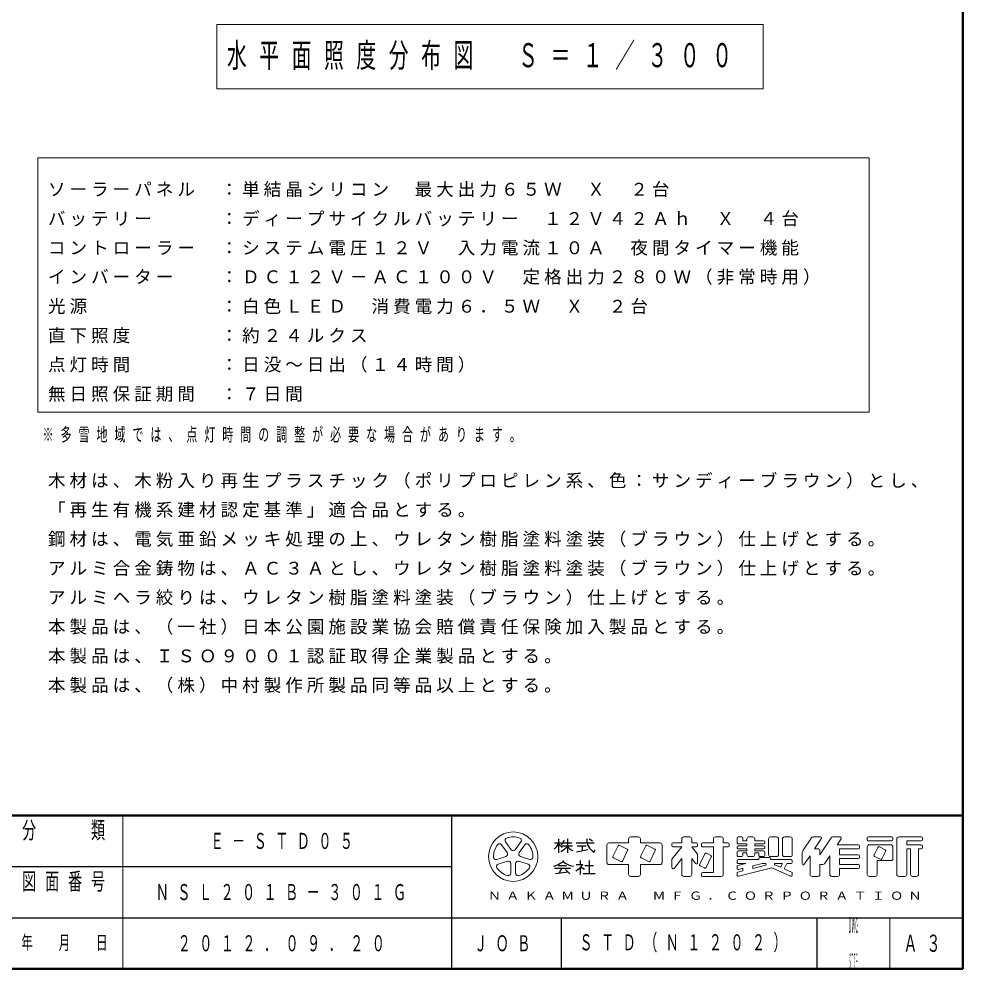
# Model space of a CAD drawing. Units: millimetres on the paper, scale 1:30. Extents: x 1315 to 1680, y -330 to -40.
# Drawn here: x 1550.8 to 1680, y -297.1 to -167 of the extents above; entities that cross this region are included whole.
import ezdxf
from ezdxf.enums import TextEntityAlignment as Align

# ---------------------------------------------------------------- set-up
doc = ezdxf.new("R2010")
doc.units = ezdxf.units.MM
for name, color, linetype, lineweight in [('1_300', 7, 'Continuous', 13), ('CLASS1', 21, 'Continuous', 13), ('NAKAMURA図枠', 7, 'Continuous', 13)]:
    doc.layers.add(name, color=color, linetype=linetype, lineweight=lineweight)
doc.layers.add('図デ_タ99', color=7, linetype='Continuous')
doc.styles.add('ＭＳ ゴシック', font='')
doc.styles.get('ＭＳ ゴシック').set_extended_font_data('MS Gothic')

msp = doc.modelspace()

# ---------------------------------------------------------------- linework, layer by layer
at = {"layer": '1_300'}
for p, q in [((1577.858, -167.787), (1577.858, -176.587)), ((1652.658, -167.787), (1577.858, -167.787)), ((1652.658, -176.587), (1652.658, -167.787)), ((1577.858, -176.587), (1652.658, -176.587))]:
    msp.add_line(p, q, dxfattribs=at)
at = {"layer": 'CLASS1'}
for p, q in [((1553.346, -186.02), (1553.346, -220.82)), ((1667.146, -186.02), (1553.346, -186.02)), ((1667.146, -220.82), (1667.146, -186.02)), ((1553.346, -220.82), (1667.146, -220.82))]:
    msp.add_line(p, q, dxfattribs=at)
at = {"layer": 'NAKAMURA図枠', "lineweight": 50}
for p, q in [((1680, -297), (1680, -40)), ((1315, -276), (1680, -276)), ((1315, -297), (1680, -297))]:
    msp.add_line(p, q, dxfattribs=at)
at = {"layer": 'NAKAMURA図枠'}
for p, q in [((1565, -276), (1565, -297)), ((1617.371, -279.607), (1618.156, -280.687)), ((1618.702, -280.687), (1619.487, -279.607)), ((1634.224, -279.207), (1634.224, -279.747)), ((1634.494, -278.937), (1635.574, -278.937)), ((1635.844, -279.207), (1635.844, -279.747)), ((1641.514, -279.207), (1641.514, -279.747)), ((1641.784, -278.937), (1642.594, -278.937)), ((1642.864, -279.207), (1642.864, -279.747)), ((1645.834, -279.207), (1645.834, -279.747)), ((1646.104, -278.937), (1646.914, -278.937)), ((1647.184, -279.207), (1647.184, -279.747)), ((1649.074, -279.099), (1649.074, -279.72)), ((1649.236, -278.937), (1649.722, -278.937)), ((1649.884, -279.099), (1649.884, -279.477)), ((1649.884, -279.477), (1650.424, -279.477)), ((1650.424, -279.207), (1650.424, -279.477)), ((1651.234, -278.937), (1650.694, -278.937)), ((1651.504, -279.207), (1651.504, -279.477)), ((1651.504, -279.477), (1652.692, -279.477)), ((1652.854, -279.639), (1652.854, -279.72)), ((1653.394, -279.207), (1653.394, -281.367)), ((1653.664, -278.937), (1654.474, -278.937)), ((1654.744, -279.207), (1654.744, -281.367)), ((1655.284, -279.207), (1655.284, -281.367)), ((1655.554, -278.937), (1656.364, -278.937)), ((1656.634, -279.207), (1656.634, -281.367)), ((1658.12, -280.758), (1659.254, -279.057)), ((1659.479, -278.937), (1660.471, -278.937)), ((1659.694, -280.557), (1660.606, -279.189)), ((1660.414, -281.367), (1661.954, -279.057)), ((1662.179, -278.937), (1663.171, -278.937)), ((1662.754, -280.017), (1663.306, -279.189)), ((1666.894, -279.099), (1666.894, -279.315)), ((1667.056, -278.937), (1670.242, -278.937)), ((1667.056, -279.477), (1670.242, -279.477)), ((1670.404, -279.099), (1670.404, -279.315)), ((1670.944, -279.207), (1670.944, -284.067)), ((1671.214, -278.937), (1674.292, -278.937)), ((1672.294, -279.477), (1672.294, -280.017)), ((1672.294, -279.477), (1674.292, -279.477)), ((1674.454, -279.099), (1674.454, -279.315)), ((1617.61, -281.083), (1616.825, -280.003)), ((1620.033, -280.003), (1619.248, -281.083)), ((1631.254, -280.017), (1631.254, -282.447)), ((1631.524, -279.747), (1634.224, -279.747)), ((1632.802, -280.162), (1632.082, -281.6)), ((1634.025, -280.592), (1633.019, -280.089)), ((1633.378, -282.248), (1634.098, -280.81)), ((1635.844, -279.747), (1638.544, -279.747)), ((1636.582, -280.162), (1635.862, -281.6)), ((1637.805, -280.592), (1636.799, -280.089)), ((1637.158, -282.248), (1637.878, -280.81)), ((1638.814, -280.017), (1638.814, -282.447)), ((1640.164, -279.909), (1640.164, -280.125)), ((1641.514, -280.287), (1640.164, -281.974)), ((1640.326, -279.747), (1641.514, -279.747)), ((1640.326, -280.287), (1641.514, -280.287)), ((1642.864, -279.747), (1643.512, -279.747)), ((1642.864, -280.287), (1643.674, -281.299)), ((1642.864, -280.287), (1643.512, -280.287)), ((1643.674, -279.909), (1643.674, -280.125)), ((1644.214, -279.909), (1644.214, -280.125)), ((1644.376, -279.747), (1645.834, -279.747)), ((1644.376, -280.287), (1645.834, -280.287)), ((1645.834, -280.287), (1645.834, -283.797)), ((1647.184, -279.747), (1647.832, -279.747)), ((1647.184, -280.287), (1647.184, -284.067)), ((1647.184, -280.287), (1647.832, -280.287)), ((1647.994, -279.909), (1647.994, -280.125)), ((1649.074, -280.314), (1649.074, -280.395)), ((1649.074, -280.989), (1649.074, -281.475)), ((1649.236, -279.882), (1650.424, -279.882)), ((1649.236, -280.152), (1650.424, -280.152)), ((1649.236, -280.557), (1650.424, -280.557)), ((1649.236, -280.827), (1650.424, -280.827)), ((1650.424, -279.882), (1650.424, -280.152)), ((1650.424, -280.557), (1650.424, -280.827)), ((1651.504, -279.882), (1652.692, -279.882)), ((1651.504, -279.882), (1651.504, -280.152)), ((1651.504, -280.152), (1652.692, -280.152)), ((1651.504, -280.557), (1652.692, -280.557)), ((1651.504, -280.557), (1651.504, -280.827)), ((1651.504, -280.827), (1652.692, -280.827)), ((1652.854, -280.314), (1652.854, -280.395)), ((1652.854, -280.989), (1652.854, -281.475)), ((1659.694, -280.557), (1660.144, -280.557)), ((1660.414, -280.827), (1660.414, -281.367)), ((1662.754, -280.017), (1665.652, -280.017)), ((1663.114, -280.557), (1665.652, -280.557)), ((1663.114, -280.557), (1663.114, -281.367)), ((1665.814, -280.179), (1665.814, -280.395)), ((1666.894, -280.287), (1666.894, -284.067)), ((1667.164, -280.017), (1670.134, -280.017)), ((1668.334, -280.378), (1667.83, -281.384)), ((1668.551, -280.305), (1669.341, -280.7)), ((1669.414, -280.918), (1668.91, -281.924)), ((1670.404, -280.287), (1670.404, -281.907)), ((1672.294, -280.017), (1674.292, -280.017)), ((1672.294, -280.557), (1672.834, -280.557)), ((1672.294, -280.557), (1672.294, -284.067)), ((1672.834, -280.557), (1672.834, -284.067)), ((1673.914, -280.557), (1674.292, -280.557)), ((1673.914, -280.557), (1673.914, -284.067)), ((1674.454, -280.179), (1674.454, -280.395)), ((1616.172, -282.015), (1617.441, -281.603)), ((1617.65, -282.245), (1616.38, -282.657)), ((1620.478, -282.657), (1619.208, -282.245)), ((1619.417, -281.603), (1620.687, -282.015)), ((1632.155, -281.817), (1633.161, -282.32)), ((1635.935, -281.817), (1636.941, -282.32)), ((1640.164, -281.974), (1640.164, -283.132)), ((1641.514, -281.907), (1640.453, -283.234)), ((1641.514, -281.907), (1641.514, -284.067)), ((1642.864, -281.907), (1643.386, -282.559)), ((1642.864, -281.907), (1642.864, -284.067)), ((1643.674, -281.299), (1643.674, -282.457)), ((1644.682, -281.242), (1643.962, -282.68)), ((1645.546, -281.674), (1644.826, -283.112)), ((1644.899, -281.169), (1645.473, -281.456)), ((1649.074, -282.204), (1649.074, -282.42)), ((1649.236, -281.637), (1649.722, -281.637)), ((1649.236, -282.042), (1652.044, -282.042)), ((1649.884, -281.097), (1650.424, -281.097)), ((1649.884, -281.097), (1649.884, -281.475)), ((1650.424, -281.097), (1650.424, -281.367)), ((1650.694, -281.637), (1651.234, -281.637)), ((1651.504, -281.097), (1651.504, -281.367)), ((1651.504, -281.097), (1652.044, -281.097)), ((1652.044, -281.097), (1652.044, -281.475)), ((1652.044, -281.934), (1652.044, -282.042)), ((1652.206, -281.637), (1652.692, -281.637)), ((1652.206, -281.772), (1653.502, -281.772)), ((1653.664, -281.637), (1654.474, -281.637)), ((1653.664, -281.934), (1653.664, -282.042)), ((1653.664, -282.042), (1656.472, -282.042)), ((1655.554, -281.637), (1656.364, -281.637)), ((1656.634, -282.204), (1656.634, -282.42)), ((1657.984, -281.207), (1657.984, -282.587)), ((1658.281, -282.677), (1659.064, -281.502)), ((1659.064, -281.502), (1659.064, -284.067)), ((1661.034, -282.596), (1661.764, -281.502)), ((1661.764, -281.502), (1661.764, -284.067)), ((1663.114, -281.367), (1665.652, -281.367)), ((1663.114, -281.907), (1663.114, -282.717)), ((1663.114, -281.907), (1665.652, -281.907)), ((1665.814, -281.529), (1665.814, -281.745)), ((1667.903, -281.601), (1668.693, -281.996)), ((1668.244, -282.177), (1668.244, -284.067)), ((1668.244, -282.177), (1670.134, -282.177)), ((1618.092, -283.901), (1618.092, -282.566)), ((1618.767, -282.566), (1618.767, -283.901)), ((1631.524, -282.717), (1634.224, -282.717)), ((1634.224, -282.717), (1634.224, -284.067)), ((1635.844, -282.717), (1638.544, -282.717)), ((1635.844, -282.717), (1635.844, -284.067)), ((1644.035, -282.897), (1644.609, -283.184)), ((1649.074, -283.005), (1649.074, -283.227)), ((1650.26, -282.582), (1649.197, -282.848)), ((1649.884, -283.594), (1649.197, -283.766)), ((1649.236, -282.582), (1650.26, -282.582)), ((1653.85, -283.159), (1649.275, -284.303)), ((1649.884, -283.232), (1649.275, -283.385)), ((1649.884, -283.232), (1649.884, -283.594)), ((1652.487, -282.582), (1651.234, -282.895)), ((1652.977, -282.821), (1651.234, -283.257)), ((1651.234, -282.895), (1651.234, -283.257)), ((1652.487, -282.582), (1652.947, -282.582)), ((1653.85, -283.159), (1656.406, -284.295)), ((1654.229, -282.737), (1655.032, -283.094)), ((1654.262, -282.582), (1655.288, -282.582)), ((1655.032, -283.094), (1655.288, -282.582)), ((1655.526, -283.313), (1655.892, -282.582)), ((1655.526, -283.313), (1656.538, -283.763)), ((1655.892, -282.582), (1656.472, -282.582)), ((1660.414, -282.717), (1660.81, -282.717)), ((1660.414, -282.717), (1660.414, -284.067)), ((1663.114, -282.717), (1665.652, -282.717)), ((1663.114, -283.257), (1663.114, -284.067)), ((1663.114, -283.257), (1665.652, -283.257)), ((1665.814, -282.879), (1665.814, -283.095)), ((1634.494, -284.337), (1635.574, -284.337)), ((1641.784, -284.337), (1642.594, -284.337)), ((1644.214, -283.959), (1644.214, -284.175)), ((1644.376, -283.797), (1645.834, -283.797)), ((1644.376, -284.337), (1646.914, -284.337)), ((1649.074, -283.923), (1649.074, -284.146)), ((1656.634, -283.911), (1656.634, -284.147)), ((1659.334, -284.337), (1660.144, -284.337)), ((1662.034, -284.337), (1662.844, -284.337)), ((1667.164, -284.337), (1667.974, -284.337)), ((1671.214, -284.337), (1672.024, -284.337)), ((1673.104, -284.337), (1673.644, -284.337)), ((1670, -290), (1670, -297))]:
    msp.add_line(p, q, dxfattribs=at)
at = {"layer": 'NAKAMURA図枠', "lineweight": 25}
for p, q in [((1610, -276), (1610, -297)), ((1624.639, -279.207), (1624.639, -281.097)), ((1625.854, -279.207), (1625.854, -281.097)), ((1629.281, -279.533), (1628.84, -279.239)), ((1624.099, -279.747), (1625.044, -279.747)), ((1625.085, -280.152), (1626.529, -280.152)), ((1625.231, -279.747), (1626.475, -279.747)), ((1627.069, -279.747), (1629.499, -279.747)), ((1627.111, -280.98), (1628.647, -280.673)), ((1627.204, -280.152), (1628.419, -280.152)), ((1627.879, -280.152), (1627.879, -280.827)), ((1627.609, -282.177), (1627.609, -282.717)), ((1628.824, -282.177), (1628.824, -283.932)), ((1497.5, -283), (1610, -283)), ((1624.099, -283.216), (1626.259, -283.216)), ((1624.639, -282.852), (1625.719, -282.852)), ((1625.101, -283.216), (1624.711, -283.864)), ((1625.584, -283.393), (1626.19, -283.999)), ((1627.069, -282.717), (1627.949, -282.717)), ((1627.609, -283.09), (1627.609, -284.067)), ((1627.66, -283.04), (1628.204, -283.354)), ((1628.217, -282.852), (1629.432, -282.852)), ((1624.235, -283.933), (1625.887, -283.696)), ((1628.014, -283.932), (1629.634, -283.932)), ((1442.5, -290), (1680, -290)), ((1625, -290), (1625, -297)), ((1660, -290), (1660, -297))]:
    msp.add_line(p, q, dxfattribs=at)
at = {"layer": 'NAKAMURA図枠'}
msp.add_circle((1618.429, -281.637), 3.375, dxfattribs=at)
for centre, radius, start, end in [((1617.644, -279.408), 0.338, 109.39847, 215.99997), ((1618.429, -281.637), 2.7, 70.60155, 109.39847), ((1619.214, -279.408), 0.338, 324, 70.60155), ((1634.494, -279.207), 0.27, 89.99998, 179.99996), ((1635.574, -279.207), 0.27, 0, 89.99998), ((1641.784, -279.207), 0.27, 89.99998, 179.99996), ((1642.594, -279.207), 0.27, 0, 89.99998), ((1646.104, -279.207), 0.27, 89.99998, 179.99996), ((1646.914, -279.207), 0.27, 0, 89.99998), ((1649.236, -279.099), 0.162, 89.99998, 179.99996), ((1649.722, -279.099), 0.162, 0, 89.99998), ((1650.694, -279.207), 0.27, 89.99998, 179.99996), ((1651.234, -279.207), 0.27, 0, 89.99998), ((1652.692, -279.639), 0.162, 0, 89.99998), ((1653.664, -279.207), 0.27, 89.99998, 179.99996), ((1654.474, -279.207), 0.27, 0, 89.99998), ((1655.554, -279.207), 0.27, 89.99998, 179.99996), ((1656.364, -279.207), 0.27, 0, 89.99998), ((1659.479, -279.207), 0.27, 89.99998, 146.30984), ((1660.471, -279.099), 0.162, 326.31015, 89.99998), ((1662.179, -279.207), 0.27, 89.99998, 146.3098), ((1663.171, -279.099), 0.162, 326.31003, 89.99998), ((1667.056, -279.099), 0.162, 89.99998, 179.99996), ((1667.056, -279.315), 0.162, 179.99998, 270.00002), ((1670.242, -279.099), 0.162, 0, 89.99998), ((1670.242, -279.315), 0.162, 270.00002, 0), ((1671.214, -279.207), 0.27, 89.99998, 179.99996), ((1674.292, -279.099), 0.162, 0, 89.99998), ((1674.292, -279.315), 0.162, 270.00002, 0), ((1618.429, -281.637), 2.7, 142.60154, 181.39846), ((1616.552, -280.202), 0.338, 35.99999, 142.60154), ((1618.429, -280.488), 0.338, 215.99998, 324), ((1620.306, -280.202), 0.338, 37.39846, 143.99995), ((1618.429, -281.637), 2.7, 358.60155, 37.39847), ((1631.524, -280.017), 0.27, 89.99998, 179.99996), ((1632.946, -280.234), 0.162, 63.43492, 153.43499), ((1633.953, -280.737), 0.162, 333.4349, 63.43487), ((1636.726, -280.234), 0.162, 63.43492, 153.43499), ((1637.733, -280.737), 0.162, 333.4349, 63.43487), ((1638.544, -280.017), 0.27, 0, 89.99998), ((1640.326, -279.909), 0.162, 89.99998, 179.99996), ((1640.326, -280.125), 0.162, 179.99998, 270.00002), ((1643.512, -279.909), 0.162, 0, 89.99998), ((1643.512, -280.125), 0.162, 270.00002, 0), ((1644.376, -279.909), 0.162, 89.99998, 179.99996), ((1644.376, -280.125), 0.162, 179.99998, 270.00002), ((1647.832, -279.909), 0.162, 0, 89.99998), ((1647.832, -280.125), 0.162, 270.00002, 0), ((1649.236, -279.72), 0.162, 179.99998, 270.00002), ((1649.236, -280.314), 0.162, 89.99998, 179.99996), ((1649.236, -280.395), 0.162, 179.99998, 270.00002), ((1649.236, -280.989), 0.162, 89.99998, 179.99996), ((1652.692, -279.72), 0.162, 270.00002, 0), ((1652.692, -280.314), 0.162, 0, 89.99998), ((1652.692, -280.395), 0.162, 270.00002, 0), ((1652.692, -280.989), 0.162, 0, 89.99998), ((1658.794, -281.207), 0.81, 146.30999, 179.99996), ((1660.144, -280.827), 0.27, 0, 89.99998), ((1665.652, -280.179), 0.162, 0, 89.99998), ((1665.652, -280.395), 0.162, 270.00002, 0), ((1667.164, -280.287), 0.27, 89.99998, 179.99996), ((1668.478, -280.45), 0.162, 63.43447, 153.43474), ((1669.269, -280.845), 0.162, 333.43484, 63.43447), ((1670.134, -280.287), 0.27, 0, 89.99998), ((1674.292, -280.179), 0.162, 0, 89.99998), ((1674.292, -280.395), 0.162, 270.00002, 0), ((1616.067, -281.694), 0.338, 181.39848, 287.99997), ((1617.337, -281.282), 0.338, 287.99998, 35.99999), ((1617.754, -282.566), 0.338, 359.99997, 107.99999), ((1619.104, -282.566), 0.338, 71.99997, 179.99999), ((1619.521, -281.282), 0.338, 143.99996, 251.99999), ((1620.791, -281.694), 0.338, 252.00001, 358.60156), ((1632.227, -281.672), 0.162, 153.43495, 243.43485), ((1633.234, -282.175), 0.162, 243.43498, 333.43496), ((1636.007, -281.672), 0.162, 153.43495, 243.43485), ((1637.014, -282.175), 0.162, 243.43498, 333.43496), ((1644.826, -281.314), 0.162, 63.43487, 153.43498), ((1645.401, -281.601), 0.162, 333.43492, 63.43493), ((1649.236, -281.475), 0.162, 179.99998, 270.00002), ((1649.236, -282.204), 0.162, 89.99998, 179.99996), ((1649.722, -281.475), 0.162, 270.00002, 0), ((1650.694, -281.367), 0.27, 179.99998, 270.00002), ((1651.234, -281.367), 0.27, 270.00002, 0), ((1652.206, -281.475), 0.162, 179.99998, 270.00002), ((1652.206, -281.934), 0.162, 89.99998, 179.99996), ((1652.692, -281.475), 0.162, 270.00002, 0), ((1653.664, -281.367), 0.27, 179.99998, 270.00002), ((1653.502, -281.934), 0.162, 0, 89.99998), ((1654.474, -281.367), 0.27, 270.00002, 0), ((1655.554, -281.367), 0.27, 179.99998, 270.00002), ((1656.364, -281.367), 0.27, 270.00002, 0), ((1656.472, -282.204), 0.162, 0, 89.99998), ((1665.652, -281.529), 0.162, 0, 89.99998), ((1665.652, -281.745), 0.162, 270.00002, 0), ((1667.975, -281.456), 0.162, 153.43517, 243.43529), ((1668.766, -281.851), 0.162, 243.43534, 333.43491), ((1670.134, -281.907), 0.27, 270.00002, 0), ((1616.484, -282.978), 0.338, 107.99999, 214.60154), ((1618.429, -281.637), 2.7, 214.60156, 253.39848), ((1618.429, -281.637), 2.7, 286.60155, 325.39847), ((1620.374, -282.978), 0.338, 325.39847, 71.99996), ((1631.524, -282.447), 0.27, 179.99998, 270.00002), ((1638.544, -282.447), 0.27, 270.00002, 0), ((1640.326, -283.132), 0.162, 179.99998, 321.34037), ((1643.512, -282.457), 0.162, 218.65962, 0), ((1644.107, -282.752), 0.162, 153.43487, 243.4348), ((1644.682, -283.039), 0.162, 243.43487, 333.43498), ((1649.236, -282.42), 0.162, 179.99998, 270.00002), ((1649.236, -283.005), 0.162, 104.03614, 179.99996), ((1649.236, -283.227), 0.162, 179.99998, 284.03612), ((1652.947, -282.703), 0.121, 284.0365, 89.99998), ((1654.262, -282.663), 0.081, 89.99998, 246.03817), ((1656.472, -282.42), 0.162, 270.00002, 0), ((1658.146, -282.587), 0.162, 179.99998, 326.30997), ((1660.81, -282.447), 0.27, 270.00002, 326.31002), ((1665.652, -282.879), 0.162, 0, 89.99998), ((1665.652, -283.095), 0.162, 270.00002, 0), ((1617.754, -283.901), 0.338, 253.39847, 359.99997), ((1619.104, -283.901), 0.338, 179.99999, 286.60154), ((1634.494, -284.067), 0.27, 179.99998, 270.00002), ((1635.574, -284.067), 0.27, 270.00002, 0), ((1641.784, -284.067), 0.27, 179.99998, 270.00002), ((1642.594, -284.067), 0.27, 270.00002, 0), ((1644.376, -283.959), 0.162, 89.99998, 179.99996), ((1644.376, -284.175), 0.162, 179.99998, 270.00002), ((1646.914, -284.067), 0.27, 270.00002, 0), ((1649.236, -283.923), 0.162, 104.03614, 179.99996), ((1649.236, -284.146), 0.162, 179.99998, 284.03612), ((1656.472, -284.147), 0.162, 246.03699, 0), ((1656.472, -283.911), 0.162, 0, 66.03701), ((1659.334, -284.067), 0.27, 179.99998, 270.00002), ((1660.144, -284.067), 0.27, 270.00002, 0), ((1662.034, -284.067), 0.27, 179.99998, 270.00002), ((1662.844, -284.067), 0.27, 270.00002, 0), ((1667.164, -284.067), 0.27, 179.99998, 270.00002), ((1667.974, -284.067), 0.27, 270.00002, 0), ((1671.214, -284.067), 0.27, 179.99998, 270.00002), ((1672.024, -284.067), 0.27, 270.00002, 0), ((1673.104, -284.067), 0.27, 179.99998, 270.00002), ((1673.644, -284.067), 0.27, 270.00002, 0)]:
    msp.add_arc(centre, radius, start, end, dxfattribs=at)
at = {"layer": 'NAKAMURA図枠', "lineweight": 25}
for centre, radius, start, end in [((1623.998, -278.953), 1.467, 313.72108, 343.54317), ((1630.437, -279.306), 1.953, 177.09472, 240.51891), ((1622.534, -278.916), 2.285, 311.36185, 337.13638), ((1626.617, -278.573), 2.345, 212.50346, 230.00631), ((1623.626, -278.182), 3.034, 295.86917, 317.23867), ((1628.082, -278.182), 3.034, 222.76131, 240.10806), ((1628.46, -280.195), 1.299, 321.42112, 334.8249), ((1623.102, -279.743), 3.32, 285.11261, 313.40619), ((1627.23, -279.806), 3.192, 231.17281, 259.75506), ((1624.34, -279.774), 4.657, 304.87257, 320.80411)]:
    msp.add_arc(centre, radius, start, end, dxfattribs=at)

# ---------------------------------------------------------------- texts
at = {"layer": '1_300', "insert": (1579.258, -172.187), "char_height": 3.299, "attachment_point": 4, "style": 'ＭＳ ゴシック'}
msp.add_mtext('\\T1.64;\\W0.6;水平面照度分布図\u3000Ｓ＝１／３００', dxfattribs=at)
at = {"layer": 'CLASS1', "char_height": 1.76, "attachment_point": 7, "style": 'ＭＳ ゴシック'}
for s, insert in [('\\T1.23;ソーラーパネル\u3000：単結晶シリコン\u3000最大出力６５Ｗ\u3000Ｘ\u3000２台', (1554.746, -191.42)), ('\\T1.23;バッテリー\u3000\u3000\u3000：ディープサイクルバッテリー\u3000１２Ｖ４２Ａｈ\u3000Ｘ\u3000４台', (1554.746, -195.42)), ('\\T1.23;コントローラー\u3000：システム電圧１２Ｖ\u3000入力電流１０Ａ\u3000夜間タイマー機能\u3000', (1554.746, -199.42)), ('\\T1.23;インバーター\u3000\u3000：ＤＣ１２Ｖ－ＡＣ１００Ｖ\u3000定格出力２８０Ｗ（非常時用）\u3000', (1554.746, -203.42)), ('\\T1.23;光源\u3000\u3000\u3000\u3000\u3000\u3000：白色ＬＥＤ\u3000消費電力６．５Ｗ\u3000Ｘ\u3000２台', (1554.746, -207.42)), ('\\T1.23;直下照度\u3000\u3000\u3000\u3000：約２４ルクス', (1554.746, -211.42)), ('\\T1.23;点灯時間\u3000\u3000\u3000\u3000：日没～日出（１４時間）', (1554.746, -215.42)), ('\\T1.23;無日照保証期間\u3000：７日間', (1554.746, -219.42))]:
    msp.add_mtext(s, dxfattribs=dict(at, insert=insert))
at = {"layer": 'CLASS1', "color": 7, "insert": (1554.008, -223.988), "char_height": 1.833, "attachment_point": 4, "style": 'ＭＳ ゴシック'}
msp.add_mtext('\\T1.64;\\W0.6;※多雪地域では、点灯時間の調整が必要な場合があります。', dxfattribs=at)
at = {"layer": 'CLASS1', "color": 70, "char_height": 1.76, "attachment_point": 1, "style": 'ＭＳ ゴシック'}
for s, insert in [('\\T1.23;木材は、木粉入り再生プラスチック（ポリプロピレン系、色：サンディーブラウン）とし、', (1554.746, -229.295)), ('\\T1.23;「再生有機系建材認定基準」適合品とする。', (1554.746, -233.295)), ('\\T1.23;鋼材は、電気亜鉛メッキ処理の上、ウレタン樹脂塗料塗装（ブラウン）仕上げとする。', (1554.746, -237.295)), ('\\T1.23;アルミ合金鋳物は、ＡＣ３Ａとし、ウレタン樹脂塗料塗装（ブラウン）仕上げとする。', (1554.746, -241.295)), ('\\T1.23;アルミヘラ絞りは、ウレタン樹脂塗料塗装（ブラウン）仕上げとする。', (1554.746, -245.295)), ('\\T1.23;本製品は、（一社）日本公園施設業協会賠償責任保険加入製品とする。', (1554.746, -249.295)), ('\\T1.23;本製品は、ＩＳＯ９００１認証取得企業製品とする。', (1554.746, -253.295)), ('\\T1.23;本製品は、（株）中村製作所製品同等品以上とする。', (1554.746, -257.295))]:
    msp.add_mtext(s, dxfattribs=dict(at, insert=insert))
at = {"layer": 'NAKAMURA図枠', "style": 'ＭＳ ゴシック'}
for s, width, p in [('ＤＷＧ', 0.15, (1665, -291)), ('ＳＩＺＥ', 0.1, (1665, -296))]:
    msp.add_text(s, height=2.199, dxfattribs=dict(at, width=width)).set_placement(p, align=Align.MIDDLE_CENTER)
at = {"layer": 'NAKAMURA図枠', "color": 4, "style": 'ＭＳ ゴシック'}
for s, insert, char_height, attachment_point in [('\\T1.64;\\W0.6;分\u3000\u3000類', (1557.5, -276.833), 2.346, 2), ('\\T1.64;\\W0.6;図面番号', (1557.5, -283.833), 2.346, 2), ('\\T1.39;\\W1.2;ＮＡＫＡＭＵＲＡ\u3000ＭＦＧ．ＣＯＲＰＯＲＡＴＩＯＮ', (1645, -287), 1.1, 5), ('\\T1.64;\\W0.6;年\u3000月\u3000日', (1557.5, -293.5), 1.906, 5), ('\\T1.64;\\W0.6;ＪＯＢ', (1617.5, -293.5), 2.199, 5), ('\\T1.64;\\W0.6;Ａ３', (1675, -293.5), 2.346, 5)]:
    msp.add_mtext(s, dxfattribs=dict(at, insert=insert, char_height=char_height, attachment_point=attachment_point))
at = {"layer": '図デ_タ99', "char_height": 2.199, "attachment_point": 4, "style": 'ＭＳ ゴシック'}
for s, insert in [('\\T1.64;\\W0.6;Ｅ－ＳＴＤ０５', (1577, -279.5)), ('\\T1.64;\\W0.6;ＮＳＬ２０１Ｂ－３０１Ｇ', (1569.5, -286.5)), ('\\T1.64;\\W0.6;２０１２．０９．２０', (1572.5, -293.5)), ('\\T1.64;\\W0.6;ＳＴＤ（Ｎ１２０２）', (1627.5, -293.5))]:
    msp.add_mtext(s, dxfattribs=dict(at, insert=insert))

doc.saveas('drawing.dxf')
